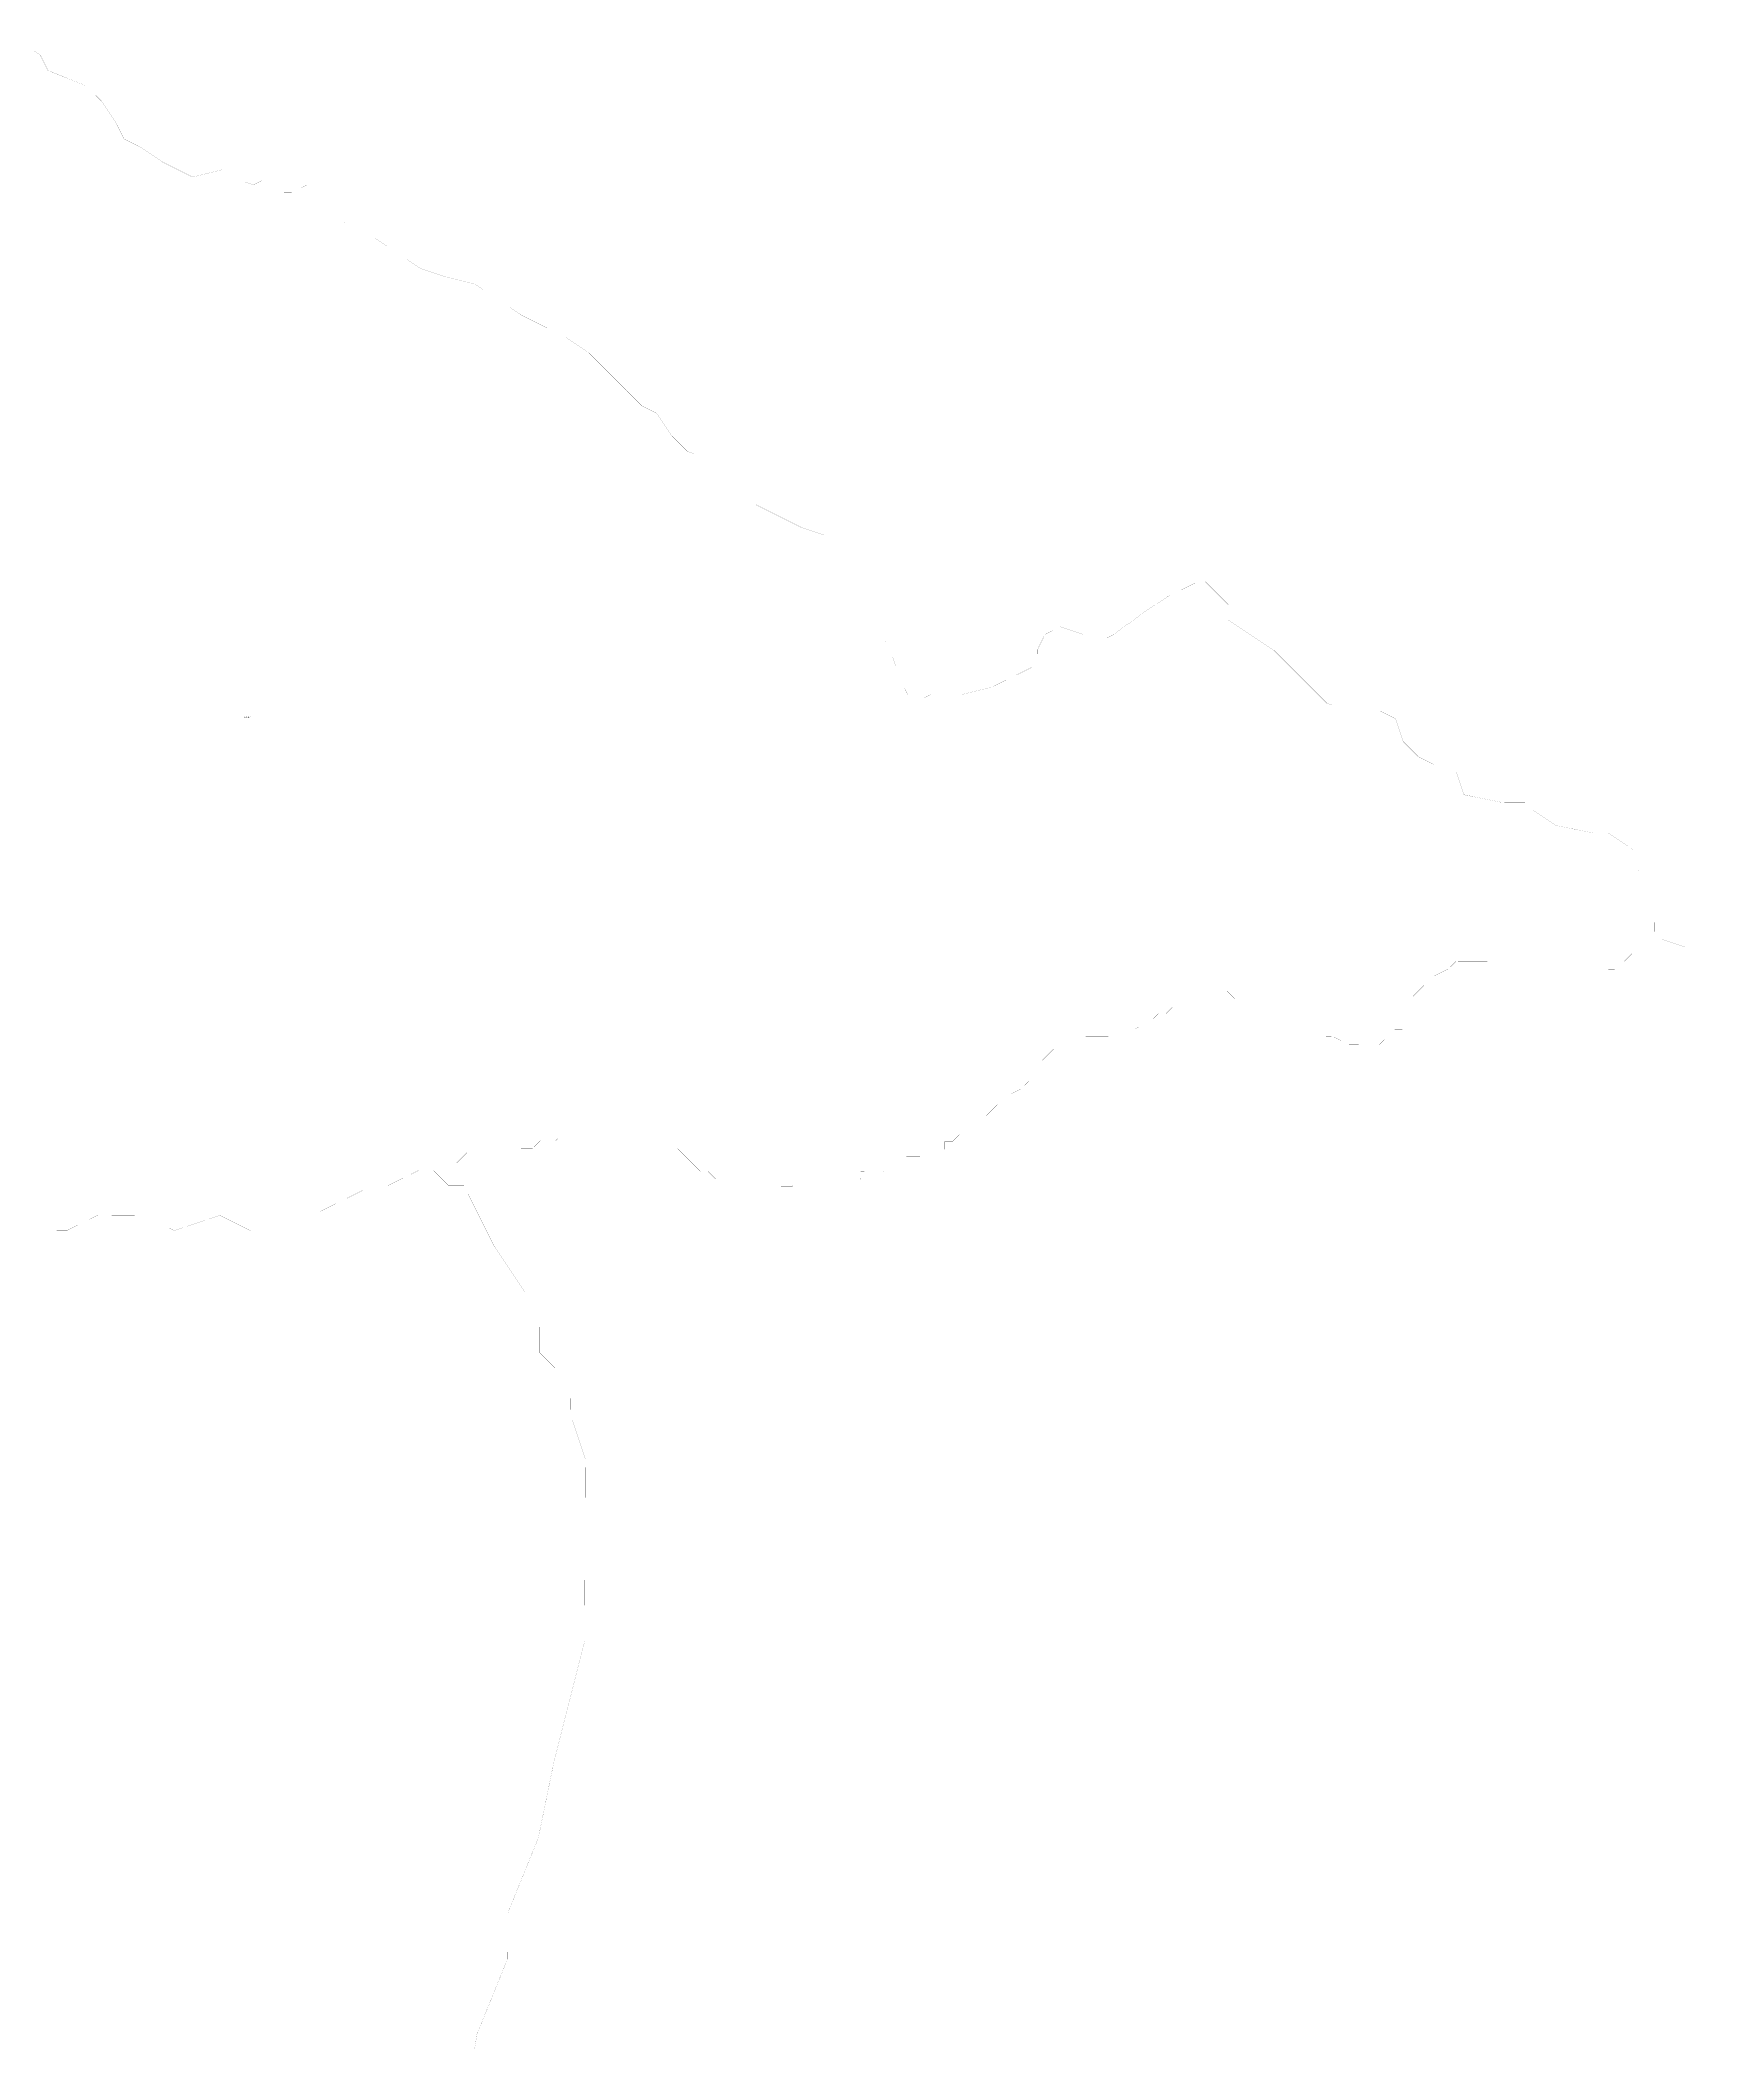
# Model space of a CAD drawing. Header units: metres. Extents: x 561401 to 594056, y 8460144 to 8508504.
# Drawn here: x 576125 to 580225, y 8483235 to 8488112 of the extents above; entities that cross this region are included whole.
import ezdxf
from ezdxf.enums import TextEntityAlignment as Align

# ---------------------------------------------------------------- set-up
doc = ezdxf.new("R2010")
doc.units = ezdxf.units.M
for name, color, linetype in [('1.2. AFECTADOS BASE GRAFICA SUNARP', 150, 'Continuous'), ('1.2. BASE GRAFICA SUNARP', 150, 'Continuous'), ('1.3 ETIQUETA P.E. Y U.C.', 1, 'Continuous')]:
    doc.layers.add(name, color=color, linetype=linetype)
doc.styles.add('Arial', font='arial.ttf', dxfattribs={"height": 1})

msp = doc.modelspace()

# ---------------------------------------------------------------- linework, layer by layer
at = {"layer": '1.2. AFECTADOS BASE GRAFICA SUNARP', "color": 64, "linetype": 'Continuous', "lineweight": -3, "const_width": 0.2}
msp.add_lwpolyline([(576070.6, 8488111.9), (576126.2, 8488074.8), (576144.6, 8488037.9), (576237.3, 8488000.7), (576274.4, 8487963.7), (576311.3, 8487908.2), (576329.8, 8487871.3), (576366.9, 8487852.7), (576422.4, 8487815.7), (576459.5, 8487797.1), (576496.6, 8487778.6), (576570.9, 8487796.8), (576589.4, 8487778.3), (576645.1, 8487759.7), (576682.2, 8487778), (576719.3, 8487741), (576737.8, 8487741), (576775, 8487759.3), (576812, 8487722.3), (576849, 8487685.3), (576867.6, 8487666.8), (576904.7, 8487666.7), (576941.7, 8487629.7), (576997.3, 8487592.6), (577052.9, 8487555.6), (577108.5, 8487537), (577182.7, 8487518.3), (577238.3, 8487481.2), (577293.9, 8487444.2), (577331, 8487425.6), (577405.1, 8487388.5), (577460.7, 8487351.4), (577497.7, 8487314.4), (577553.2, 8487258.9), (577590.3, 8487221.9), (577627.3, 8487203.4), (577664.3, 8487147.9), (577701.3, 8487110.9), (577757, 8487092.3), (577794, 8487055.3), (577831, 8487018.3), (577868, 8486981.3), (577905.1, 8486962.7), (577942.2, 8486944.2), (577979.2, 8486925.6), (578034.9, 8486907), (578053.4, 8486888.5), (578090.4, 8486851.5), (578108.9, 8486814.6), (578108.7, 8486777.7), (578127.3, 8486759.2), (578127.1, 8486722.3), (578145.6, 8486685.3), (578182.6, 8486648.3), (578201.1, 8486611.4), (578219.5, 8486556), (578237.9, 8486519), (578256.4, 8486500.5), (578293.6, 8486518.9), (578367.9, 8486518.6), (578442.2, 8486536.9), (578516.5, 8486573.5), (578553.7, 8486591.9), (578553.8, 8486628.8), (578572.5, 8486665.6), (578609.7, 8486683.9), (578665.3, 8486665.3), (578702.4, 8486646.8), (578739.6, 8486665.1), (578814, 8486720.2), (578869.8, 8486756.9), (578944.2, 8486793.6), (578962.7, 8486793.6), (579018.3, 8486738), (579018.2, 8486701.2), (579073.7, 8486664.1), (579129.3, 8486627), (579166.3, 8486590), (579221.9, 8486534.5), (579258.9, 8486497.5), (579314.5, 8486478.9), (579388.8, 8486478.7), (579425.8, 8486460.1), (579444.2, 8486404.7), (579481.2, 8486367.7), (579518.3, 8486349.1), (579574, 8486330.5), (579592.4, 8486275.1), (579685.1, 8486256.4), (579740.8, 8486256.2), (579759.3, 8486237.7), (579814.9, 8486200.7), (579907.7, 8486181.9), (579944.8, 8486181.8), (580000.4, 8486144.8), (580018.8, 8486089.4), (580055.8, 8486052.4), (580055.6, 8485997), (580055.4, 8485941.7), (580073.9, 8485923.2), (580129.6, 8485904.6), (580166.6, 8485886), (580203.7, 8485867.5), (580240.8, 8485848.9)], dxfattribs=at)
at = {"layer": '1.2. BASE GRAFICA SUNARP', "color": 64, "linetype": 'Continuous', "lineweight": -3, "const_width": 0.2}
for points in [[(576117.8, 8485215.6), (576192.1, 8485215.4), (576266.5, 8485252.1), (576377.8, 8485251.7), (576452, 8485214.6), (576563.5, 8485251.2), (576637.6, 8485214.1), (576711.9, 8485213.9), (576749.1, 8485250.7), (576786.2, 8485250.5), (576934.9, 8485323.9), (576972.1, 8485323.8), (577046.4, 8485360.4), (577083.5, 8485360.3), (577102.1, 8485360.3), (577120.7, 8485378.7), (577139.3, 8485378.6), (577157.9, 8485397), (577176.5, 8485415.4), (577195.1, 8485415.4), (577213.6, 8485415.3), (577250.8, 8485415.2), (577269.3, 8485415.1), (577287.9, 8485415.1), (577306.5, 8485415), (577325, 8485415), (577343.6, 8485433.4), (577362.2, 8485433.3), (577380.8, 8485433.2), (577399.4, 8485451.6), (577418, 8485470), (577436.6, 8485470), (577455.1, 8485469.9), (577492.3, 8485469.8), (577510.8, 8485451.3), (577547.9, 8485451.2), (577566.5, 8485451.1), (577603.6, 8485451), (577622.1, 8485432.5), (577640.7, 8485432.5), (577659.2, 8485414), (577677.7, 8485413.9), (577696.2, 8485395.4), (577714.7, 8485376.9), (577733.2, 8485358.4), (577751.8, 8485358.4), (577770.3, 8485339.9), (577807.4, 8485339.8), (577826, 8485321.3), (577863.1, 8485321.1), (577881.6, 8485321.1), (577900.2, 8485321), (577918.8, 8485321), (577937.3, 8485320.9), (577955.9, 8485320.9), (577974.5, 8485339.3), (577993.1, 8485339.2), (578011.6, 8485339.1), (578030.2, 8485339.1), (578067.3, 8485339), (578085.9, 8485338.9), (578104.5, 8485338.9), (578123, 8485338.8), (578123.1, 8485357.3), (578141.6, 8485357.2), (578160.2, 8485357.1), (578178.8, 8485357.1), (578197.4, 8485375.5), (578215.9, 8485375.4), (578234.6, 8485393.8), (578253.1, 8485393.8), (578290.2, 8485393.7), (578308.9, 8485412), (578327.4, 8485412), (578327.5, 8485430.4), (578346, 8485430.4), (578364.7, 8485448.8), (578383.3, 8485467.2), (578401.8, 8485467.1), (578420.5, 8485485.5), (578439.1, 8485503.9), (578457.7, 8485522.3), (578476.3, 8485540.7), (578513.5, 8485559), (578532.1, 8485577.4), (578532.2, 8485595.8), (578550.8, 8485614.2), (578569.4, 8485632.6), (578588, 8485651), (578606.6, 8485669.4), (578625.2, 8485669.3), (578643.8, 8485687.7), (578662.4, 8485687.7), (578681, 8485687.6), (578699.5, 8485687.6), (578718.1, 8485687.5), (578736.6, 8485687.4), (578755.3, 8485705.8), (578792.4, 8485705.7), (578829.6, 8485724.1), (578848.2, 8485742.4), (578866.8, 8485742.4), (578885.4, 8485760.8), (578904, 8485779.2), (578922.6, 8485797.6), (578941.2, 8485797.5), (578959.7, 8485797.5), (578978.3, 8485797.4), (578996.9, 8485797.3), (579015.4, 8485797.3), (579033.9, 8485778.8), (579052.5, 8485778.7), (579071, 8485760.2), (579089.6, 8485760.2), (579108.1, 8485760.1), (579126.6, 8485741.6), (579163.8, 8485741.5), (579182.3, 8485741.4), (579200.8, 8485722.9), (579219.3, 8485704.4), (579256.4, 8485685.9), (579275, 8485685.8), (579312.1, 8485667.3), (579330.6, 8485667.2), (579349.2, 8485667.1), (579386.3, 8485667), (579404.9, 8485685.4), (579423.5, 8485685.4), (579423.5, 8485703.8), (579442.1, 8485703.8), (579442.2, 8485740.7), (579460.8, 8485740.6), (579460.8, 8485759), (579460.9, 8485777.5), (579479.5, 8485795.9), (579498.1, 8485814.3), (579516.8, 8485832.7), (579553.9, 8485851), (579572.6, 8485869.4), (579609.7, 8485869.3), (579646.8, 8485869.2), (579683.9, 8485869), (579721.1, 8485868.9), (579758.2, 8485868.8), (579776.8, 8485868.8), (579813.9, 8485868.6), (579832.4, 8485868.6), (579832.4, 8485850.1), (579850.9, 8485850.1), (579869.5, 8485850), (579888, 8485831.5), (579906.6, 8485831.5), (579925.1, 8485831.4), (579943.7, 8485831.4), (579943.8, 8485849.8), (579962.3, 8485849.7), (579980.9, 8485849.7), (579980.9, 8485868.1), (579999.6, 8485886.5), (580018.2, 8485904.9), (580036.8, 8485923.3), (580055.3, 8485941.8), (580055.8, 8486052.4), (580018.8, 8486089.4), (580000.4, 8486144.8), (579944.8, 8486181.8), (579907.7, 8486181.9), (579814.9, 8486200.7), (579759.3, 8486237.7), (579740.8, 8486256.2), (579685.1, 8486256.4), (579592.4, 8486275.1), (579574, 8486330.5), (579518.3, 8486349.1), (579481.2, 8486367.7), (579444.2, 8486404.7), (579425.8, 8486460.1), (579388.8, 8486478.7), (579314.5, 8486478.9), (579258.9, 8486497.5), (579221.9, 8486534.5), (579166.3, 8486590), (579129.3, 8486627), (579073.7, 8486664.1), (579018.2, 8486701.2), (579018.3, 8486738), (578962.7, 8486793.6), (578944.2, 8486793.6), (578869.8, 8486756.9), (578814, 8486720.2), (578739.6, 8486665.1), (578702.4, 8486646.8), (578665.3, 8486665.3), (578609.7, 8486683.9), (578572.5, 8486665.6), (578553.8, 8486628.8), (578553.7, 8486591.9), (578516.5, 8486573.5), (578442.2, 8486536.9), (578367.9, 8486518.6), (578293.6, 8486518.9), (578256.4, 8486500.5), (578237.9, 8486519), (578219.5, 8486556), (578201.1, 8486611.4), (578182.6, 8486648.3), (578145.6, 8486685.3), (578127.1, 8486722.3), (578127.3, 8486759.2), (578108.7, 8486777.7), (578108.9, 8486814.6), (578090.4, 8486851.5), (578053.4, 8486888.5), (578034.9, 8486907), (577979.2, 8486925.6), (577942.2, 8486944.2), (577905.1, 8486962.7), (577868, 8486981.3), (577831, 8487018.3), (577794, 8487055.3), (577757, 8487092.3), (577701.3, 8487110.9), (577664.3, 8487147.9), (577627.3, 8487203.4), (577590.3, 8487221.9), (577553.2, 8487258.9), (577497.7, 8487314.4), (577460.7, 8487351.4), (577405.1, 8487388.5), (577331, 8487425.6), (577293.9, 8487444.2), (577238.3, 8487481.2), (577182.7, 8487518.3), (577108.5, 8487537), (577052.9, 8487555.6), (576997.3, 8487592.6), (576941.7, 8487629.7), (576904.7, 8487666.7), (576867.6, 8487666.8), (576849, 8487685.3), (576812, 8487722.3), (576775, 8487759.3), (576737.8, 8487741), (576719.3, 8487741), (576682.2, 8487778), (576645.1, 8487759.7), (576589.4, 8487778.3), (576570.9, 8487796.8), (576496.6, 8487778.6), (576459.5, 8487797.1), (576422.4, 8487815.7), (576366.9, 8487852.7), (576329.8, 8487871.3), (576311.3, 8487908.2), (576274.4, 8487963.7), (576237.3, 8488000.7), (576144.6, 8488037.9), (576126.2, 8488074.8), (576070.6, 8488111.9)], [(577150.8, 8482999.2), (577188.7, 8483257.3), (577263.5, 8483441.5), (577263.8, 8483552.2), (577338.6, 8483736.4), (577376.3, 8483920.7), (577413.9, 8484068.2), (577451.4, 8484215.6), (577451.7, 8484326.3), (577452.1, 8484437), (577452.5, 8484584.5), (577452.7, 8484658.3), (577415.9, 8484769.1), (577416, 8484806), (577379.1, 8484879.9), (577342.1, 8484916.9), (577342.3, 8484990.7), (577305.4, 8485064.6), (577231.5, 8485175.4), (577194.6, 8485249.3), (577157.7, 8485323.2), (577120.6, 8485323.3), (577083.5, 8485360.3), (577083.5, 8485360.3), (577046.4, 8485360.5), (576972.1, 8485323.8), (576934.9, 8485323.9), (576860.6, 8485287.2), (576786.2, 8485250.5), (576749.1, 8485250.7), (576711.9, 8485213.9), (576637.6, 8485214.1), (576563.5, 8485251.2), (576452, 8485214.6), (576377.8, 8485251.7), (576266.5, 8485252.1), (576192.1, 8485215.4), (576155, 8485215.5), (576117.8, 8485215.6)]]:
    msp.add_lwpolyline(points, dxfattribs=at)

# ---------------------------------------------------------------- texts
at = {"layer": '1.3 ETIQUETA P.E. Y U.C.', "color": 1, "linetype": 'ByBlock', "lineweight": 13, "style": 'Arial'}
msp.add_text('40003902', height=2.5, dxfattribs=at).set_placement((576630.4, 8486464), align=Align.MIDDLE_CENTER)

doc.saveas('drawing.dxf')
